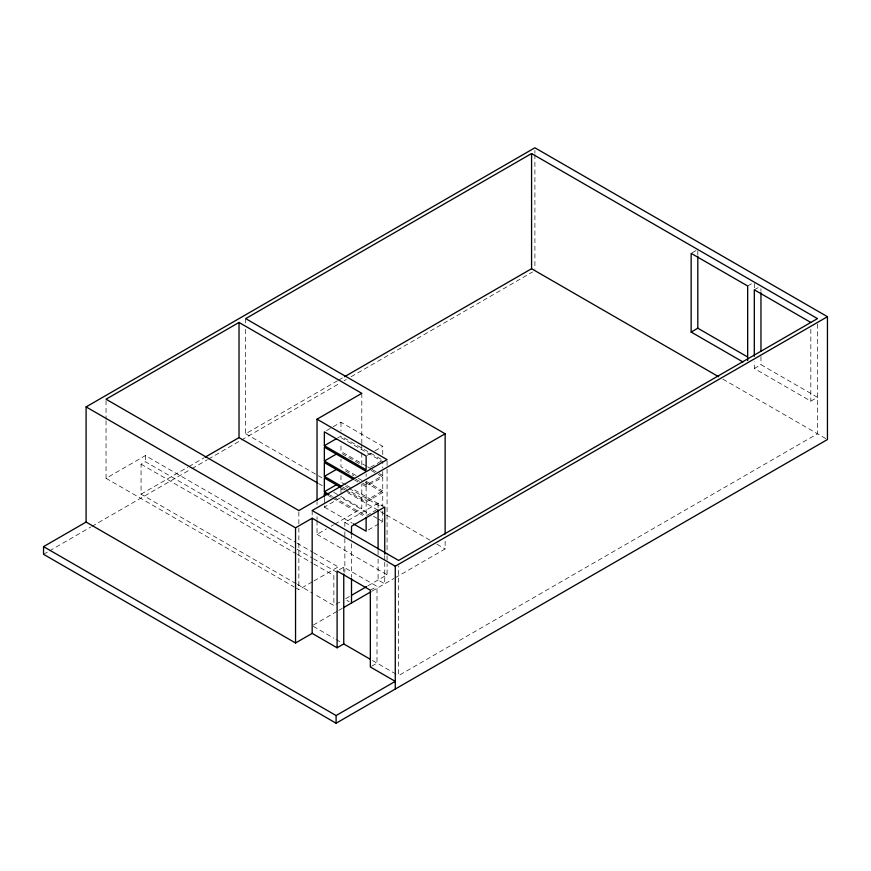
<?xml version="1.0" encoding="UTF-8"?>
<svg xmlns="http://www.w3.org/2000/svg" width="871" height="871" viewBox="0 0 871 871"><rect width="100%" height="100%" fill="white"/><g stroke="black" fill="none" stroke-linecap="round" stroke-linejoin="round"><path stroke-width="0.65" stroke-dasharray="4.36 3.27" d="M106.044 420.671L106.044 478.299L145.381 455.587L295.879 542.481M296.26 583.777L141.058 494.173L141.058 464.199L145.381 461.706L295.879 548.599M141.058 494.173L187.711 467.237M188.876 466.562L204.043 457.808M245.676 329.445L245.676 433.769L337.447 380.79M338.623 380.115L343.326 377.393M43.55 554.304L48.264 551.583M49.44 550.908L90.682 527.097M91.858 526.422L190.836 469.273M192.012 468.587L207.331 459.746M208.507 459.071L240.331 440.704M241.507 440.018L339.298 383.556M344.012 380.834L346.375 379.473M351.089 376.751L532.54 271.992M326.56 430.568L332.101 427.378M333.212 426.736L340.964 422.261L382.75 446.377L382.75 455.174M337.643 437.993L340.964 436.077L381.585 459.529M692.26 252.71L696.691 250.151M367.235 455.337L373.888 451.494M374.987 450.851L382.75 446.377M370.556 467.237L381.64 460.835M324.35 498.299L324.35 507.096L340.964 497.493L368.825 513.574M362.641 483.144L366.125 485.147L382.75 475.555L382.75 469.273M362.641 484.679L366.125 486.682L382.75 477.09L382.75 490.906L366.125 500.509L349.881 491.124M346.397 490.645L366.125 502.044L382.75 492.442L382.75 506.258L352.57 488.838M317.033 520.804L317.033 534.348L326.462 528.904M331.165 526.182L333.528 524.821M334.704 524.146L361.803 508.501L361.803 484.113M747.666 285.982L753.208 282.781M344.851 526.422L344.851 522.382L378.09 503.188L383.632 506.389M754.308 289.825L758.75 287.267M333.626 497.101L366.125 515.861L376.098 510.101M368.346 529.938L382.75 521.62L382.75 507.793M295.334 587.587L298.862 589.623L312.743 581.61M313.908 580.935L338.198 566.912L338.198 569.362M339.309 569.721L343.751 567.163L376.991 586.357L376.991 663.136L370.338 666.968M336.075 604.224L341.563 601.055M349.434 596.515L344.851 599.161L349.282 601.719M367.78 585.922L387.072 574.784L387.072 563.94M370.338 590.2L376.991 586.357M754.308 368.52L760.96 364.677L817.477 397.307L810.825 401.139L754.308 368.52L754.308 361.726M313.32 625.04L337.61 611.017M338.775 610.342L342.249 608.339M372.135 591.082L394.03 578.442M395.194 577.767L445.135 548.937L445.135 539.454M722.886 379.157L826.274 438.853M340.964 437.612L382.75 461.728L382.75 468.01M366.495 466.17L340.964 451.428L340.964 443.894M367.66 466.845L371.144 468.848M372.298 469.523L378.101 472.877M379.266 473.541L382.75 475.555M342.129 453.639L361.857 465.027M371.144 470.384L376.947 473.737M378.101 474.412L382.75 477.09M356.054 475.501L340.964 466.78L340.964 459.246M366.495 481.521L382.75 490.906M345.613 471.004L353.735 475.697M358.373 478.375L364.176 481.717M365.341 482.392L382.75 492.442M355.684 479.115L361.487 482.469M354.519 479.986L358.003 481.99M345.613 484.82L340.964 482.142L340.964 474.597M346.767 485.495L351.416 488.174M345.613 486.356L347.932 487.695M349.086 488.37L381.585 507.129M342.913 487.107L348.716 490.449M341.759 487.967L345.232 489.981M245.676 433.769L321.943 477.809M340.713 488.642L343.065 490.003M347.758 492.714L379.429 510.994M380.605 511.68L385.298 514.391M386.474 515.066L429.893 540.129M436.926 544.19L445.135 548.937M318.536 483.514L324.382 486.889M333.745 492.3L339.592 495.675M340.757 496.35L361.803 508.501M373.463 516.253L376.947 518.267M378.101 518.942L382.75 521.62M330.153 495.087L332.472 496.426M327.823 495.283L331.307 497.297M332.472 497.962L364.971 516.721M324.35 507.096L352.2 523.177M344.851 522.382L349.282 524.941M317.033 534.348L387.072 574.784M297.055 543.156L312.33 551.985M313.506 552.66L338.198 566.912M297.055 549.274L312.33 558.093M313.506 558.779L338.198 573.031M141.058 464.199L296.26 553.804M297.436 554.479L312.711 563.308M313.887 563.983L333.876 575.524L333.876 605.497L313.887 593.957M297.436 584.452L312.711 593.271M106.044 478.299L294.158 586.912M313.299 626.369L333.767 638.182M335.988 639.466L341.53 642.656M372.407 660.49L396.327 674.296M817.477 324.034L817.477 433.769L398.602 675.613L398.602 565.867M810.825 329.238L810.825 401.139M760.96 288.693L760.96 291.415M760.96 356.533L760.96 364.677M754.308 283.5L754.308 288.932M697.802 250.87L697.802 254.942M534.903 150.487L534.903 153.187M534.903 154.537L534.903 269.281M387.072 460.977L387.072 467.749M387.072 469.11L387.072 554.457M387.072 555.818L387.072 562.59M384.742 555.524L384.742 560.902M384.742 562.252L384.742 583.81L378.09 579.966L378.09 558.42M378.09 503.188L378.09 508.577M378.09 550.33L378.09 557.07M366.125 473.846L366.125 476.35M366.125 481.38L366.125 485.147M366.125 486.682L366.125 500.509M366.125 502.044L366.125 515.861M361.803 393.333L361.803 443.47M361.803 444.82L361.803 451.592M361.803 452.953L361.803 465.147M351.503 535.654L351.503 538.343M351.503 543.733L351.503 577.408M344.851 531.811L344.851 537.2M344.851 538.55L344.851 572.225M343.751 567.163L343.751 572.552M340.964 422.261L340.964 431.047M340.964 488.696L340.964 494.978M317.033 501.827L317.033 504.538M317.033 516.732L317.033 519.443M312.166 510.548L312.166 517.32M298.862 511.887L298.862 526.628M298.862 527.968L298.862 589.623M245.676 318.612L245.676 324.034M145.381 455.587L145.381 461.706M106.044 400.562L106.044 419.332"/><path stroke-width="1.31" d="M86.098 522.067L86.098 406.899L534.903 147.787L827.45 316.696L827.45 439.528L336.097 723.213L43.55 554.304L43.55 546.629L86.098 522.067L295.541 642.983L312.166 633.38L337.099 647.784L343.751 643.941L370.11 659.162M317.033 419.18L361.803 393.333L239.024 322.455L106.044 399.223L298.862 510.548L387.072 459.627L317.033 419.18L317.033 500.477M445.135 433.769L312.166 510.548L398.602 560.445L817.477 318.612L531.571 153.546L245.676 318.612L445.135 433.769L445.135 534.032M205.208 457.133L239.024 437.612L317.371 482.839M344.502 376.718L531.571 268.714L718.651 376.718M324.35 445.669L366.125 469.796L366.125 455.979L324.35 431.853L324.35 445.669L336.533 438.636M366.125 471.331L324.35 447.204L324.35 461.031L336.533 453.987M353.365 479.311L324.35 462.566L324.35 476.383L336.533 469.349M340.594 487.303L324.35 477.918L324.35 491.734L336.533 484.701M86.098 406.899L295.541 527.815L312.166 518.223L395.271 566.204L827.45 316.696M747.666 360.605L747.666 285.982L691.149 253.352L691.149 332.047L697.802 328.215L747.253 356.762M351.732 595.187L366.626 586.586M343.403 607.675L370.992 591.747M43.55 546.629L336.097 715.537L395.271 681.372L370.338 666.968L370.338 590.2L337.099 571.006L337.099 647.784M810.825 322.455L754.308 289.825L754.308 356.304M691.149 332.047L742.952 361.955M324.35 461.031L354.519 478.451M324.35 476.383L341.759 486.432M324.35 491.734L328.988 494.412M326.669 494.608L324.35 493.269L324.35 497.036M353.365 523.841L366.125 531.212L366.125 517.396M760.96 292.765L760.96 351.111M697.802 256.303L697.802 328.215M531.571 153.546L531.571 268.714M395.271 566.204L395.271 689.048M384.742 554.174L384.742 507.031L351.503 526.226L351.503 534.304M378.09 509.927L378.09 548.991M351.503 578.758L351.503 602.993M343.751 573.902L343.751 643.941M336.097 715.537L336.097 723.213M312.166 518.223L312.166 633.38M295.541 527.815L295.541 642.983M239.024 322.455L239.024 437.612"/></g></svg>
